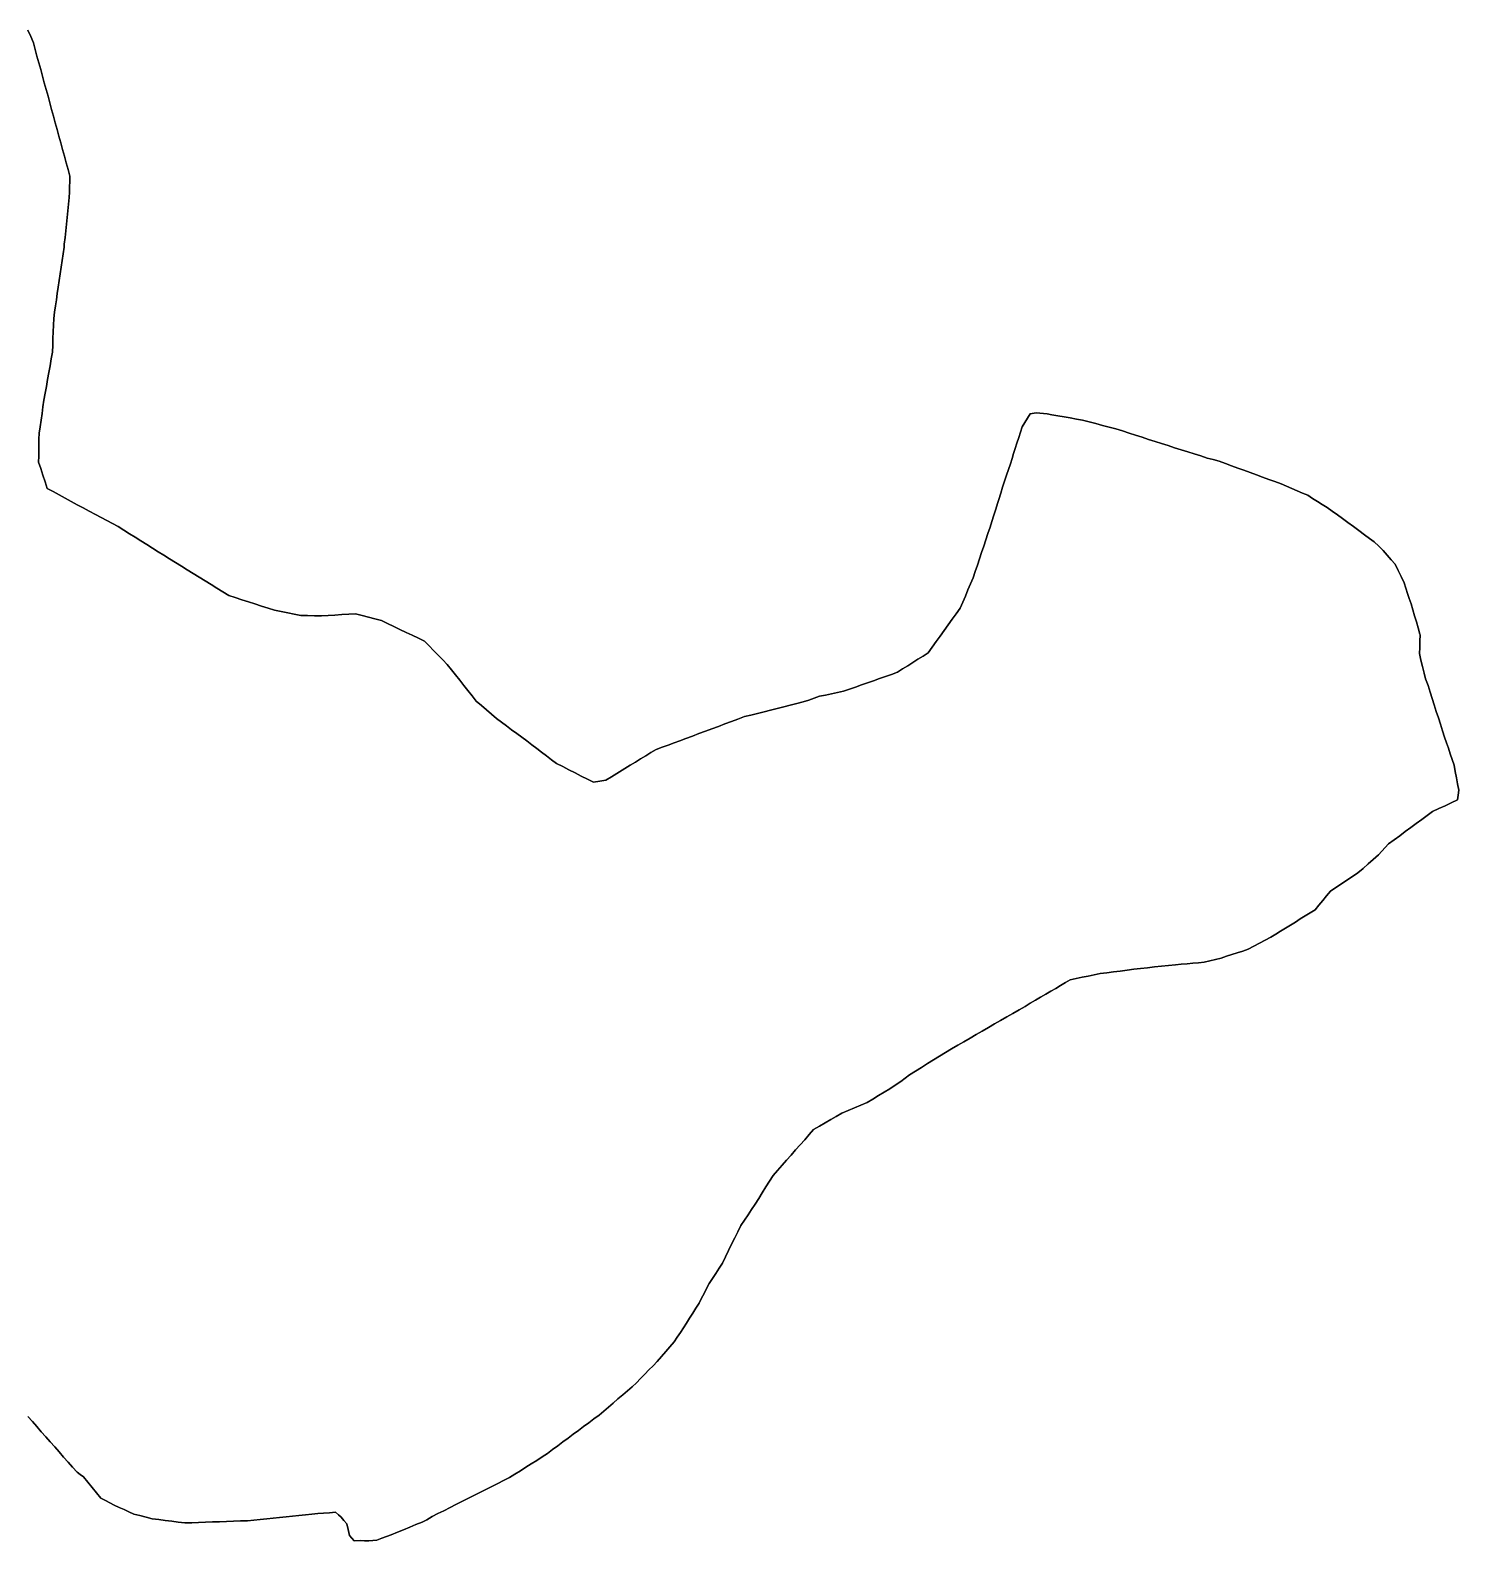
# Model space of a CAD drawing. Header units: inches. Extents: x 130170 to 284068, y 377793 to 804530.
# Drawn here: x 210169 to 212178, y 627458 to 629582 of the extents above; entities that cross this region are included whole.
import ezdxf

# ---------------------------------------------------------------- set-up
doc = ezdxf.new("R2010")
doc.units = ezdxf.units.IN
doc.header["$MEASUREMENT"] = 0
doc.layers.add('muni_il', color=7, linetype='Continuous')

msp = doc.modelspace()

# ---------------------------------------------------------------- linework, layer by layer
at = {"layer": 'muni_il'}
for points in [[(210165.6, 627632.5), (210171.8, 627625.4), (210178.1, 627618.3), (210184.4, 627611.1), (210190.7, 627604), (210196.9, 627596.8), (210203.2, 627589.7), (210209.5, 627582.6), (210215.8, 627575.4), (210222, 627568.3), (210228.3, 627561.1), (210234.6, 627554), (210239.1, 627550.7), (210243.6, 627547.4), (210249.8, 627540), (210256, 627532.5), (210262.1, 627525), (210268.3, 627517.5), (210274.5, 627514.3), (210280.7, 627511.1), (210286.9, 627507.8), (210293.8, 627504.7), (210300.7, 627501.5), (210307.6, 627498.3), (210314.5, 627495.1), (210323.2, 627493), (210331.9, 627490.8), (210340.5, 627488.6), (210349.7, 627487.5), (210358.8, 627486.3), (210367.9, 627485.1), (210377, 627483.9), (210386.1, 627482.7), (210395.9, 627483.1), (210405.7, 627483.4), (210415.5, 627483.8), (210425.3, 627484.1), (210435.1, 627484.5), (210444.9, 627484.8), (210454.7, 627485.2), (210464.5, 627485.5), (210474.3, 627485.9), (210483.4, 627486.8), (210492.4, 627487.8), (210501.5, 627488.7), (210510.5, 627489.6), (210519.6, 627490.6), (210528.6, 627491.5), (210537.7, 627492.4), (210546.8, 627493.4), (210555.8, 627494.3), (210564.9, 627495.2), (210573.2, 627495.9), (210581.5, 627496.5), (210589.8, 627497.1), (210598.1, 627497.8), (210602.2, 627494.2), (210606.2, 627490.7), (210610.1, 627486.2), (210614, 627481.6), (210616, 627473.3), (210618.1, 627464.9), (210624.7, 627457.7), (210633.3, 627457.9), (210639.1, 627457.8), (210645, 627457.7), (210650.6, 627458.1), (210656.3, 627458.4), (210663.3, 627461.3), (210670, 627463.6), (210676.7, 627466), (210685.3, 627469.6), (210694, 627473.2), (210702.6, 627476.8), (210711.3, 627480.4), (210719.9, 627484), (210726.8, 627487.3), (210734, 627491.6), (210742.4, 627495.8), (210750.8, 627500), (210759.3, 627504.3), (210767.7, 627508.5), (210776.1, 627512.7), (210784.6, 627516.9), (210793, 627521.2), (210801.3, 627525.4), (210809.7, 627529.6), (210818, 627533.9), (210826.4, 627538.1), (210834.7, 627542.3), (210843, 627546.6), (210850.7, 627551.4), (210858.3, 627556.2), (210865.9, 627561.1), (210873.5, 627565.9), (210881.2, 627570.8), (210888.8, 627575.6), (210896.4, 627580.5), (210903.7, 627585.9), (210910.9, 627591.3), (210918.2, 627596.6), (210925.4, 627602), (210932.7, 627607.4), (210939.9, 627612.8), (210947.2, 627618.2), (210954.4, 627623.6), (210961.7, 627629), (210968.9, 627634.4), (210975.6, 627640.1), (210982.3, 627645.7), (210988.9, 627651.4), (210995.6, 627657.1), (211002.2, 627662.7), (211008.9, 627668.4), (211015.6, 627674.1), (211021.5, 627680), (211027.4, 627686), (211033.2, 627692), (211039.1, 627697.9), (211045, 627703.9), (211050.9, 627709.9), (211056.8, 627716.8), (211062.7, 627723.7), (211068.7, 627730.6), (211074.6, 627737.5), (211078.9, 627744), (211083.3, 627750.6), (211087.6, 627757.1), (211092, 627763.7), (211096.4, 627770.7), (211100.9, 627777.8), (211105.3, 627784.9), (211109.8, 627791.9), (211113.3, 627798.7), (211116.8, 627805.6), (211120.3, 627812.4), (211123.9, 627819.3), (211128.5, 627826.5), (211133.2, 627833.7), (211137.9, 627840.9), (211142.6, 627848.1), (211146.9, 627856.9), (211151.2, 627865.8), (211155.5, 627874.6), (211159.9, 627883.5), (211164.2, 627892.4), (211168.5, 627901.2), (211173.5, 627908.7), (211178.5, 627916.2), (211183.5, 627923.7), (211188.5, 627931.2), (211193.6, 627939.2), (211198.6, 627947.2), (211203.7, 627955.3), (211208.7, 627963.3), (211213.7, 627971.3), (211220.1, 627978.5), (211226.4, 627985.7), (211232.8, 627992.9), (211239.1, 628000.1), (211245.5, 628007.3), (211251.8, 628014.5), (211258.2, 628021.7), (211264.5, 628028.9), (211270.8, 628036.1), (211278.9, 628040.8), (211287, 628045.4), (211294.8, 628050), (211302.6, 628054.6), (211310.4, 628059.1), (211319.4, 628062.8), (211328.4, 628066.5), (211337.3, 628070.2), (211346.3, 628073.9), (211354.2, 628078.8), (211362.1, 628083.7), (211369.9, 628088.6), (211377.8, 628093.5), (211385.7, 628098.5), (211393.5, 628103.4), (211399.5, 628108.2), (211405.6, 628113), (211414, 628118.2), (211422.5, 628123.5), (211431, 628128.7), (211439.5, 628133.9), (211448, 628139.2), (211456.4, 628144.4), (211464.9, 628149.6), (211473.5, 628154.6), (211482.2, 628159.6), (211490.8, 628164.6), (211499.4, 628169.5), (211508, 628174.5), (211516.7, 628179.5), (211525.3, 628184.5), (211533.9, 628189.4), (211542.5, 628194.4), (211551.1, 628199.4), (211559.8, 628204.4), (211568.4, 628209.3), (211575.6, 628213.6), (211582.8, 628217.8), (211590.1, 628222.1), (211597.3, 628226.3), (211604.5, 628230.6), (211611.3, 628234.6), (211618.1, 628238.6), (211624.9, 628242.6), (211631.7, 628246.6), (211640.1, 628248.4), (211648.5, 628250.1), (211656.9, 628251.9), (211665.3, 628253.6), (211673.7, 628255.4), (211683.2, 628256.6), (211692.7, 628257.8), (211702.2, 628259), (211711.7, 628260.2), (211721.2, 628261.4), (211730.7, 628262.6), (211740.6, 628263.6), (211750.4, 628264.7), (211760.3, 628265.7), (211770.1, 628266.7), (211779.9, 628267.8), (211788, 628268.5), (211796.1, 628269.2), (211804.1, 628270), (211812.2, 628270.7), (211820.2, 628271.4), (211828.1, 628273.3), (211836, 628275.3), (211843.9, 628277.2), (211851.5, 628279.7), (211859.1, 628282.1), (211866.8, 628284.6), (211874.4, 628287), (211882.1, 628289.5), (211890, 628293.7), (211898, 628298), (211906, 628302.2), (211913.9, 628306.5), (211920.8, 628310.8), (211927.7, 628315.1), (211934.6, 628319.3), (211941.5, 628323.6), (211948.5, 628327.9), (211955.4, 628332.2), (211962.4, 628336.4), (211969.3, 628340.7), (211976.2, 628345), (211981.6, 628351.5), (211987, 628358), (211992.4, 628364.6), (211997.8, 628371.1), (212005.5, 628376.3), (212013.3, 628381.5), (212021, 628386.6), (212028.8, 628391.8), (212036.5, 628397), (212043.7, 628403.3), (212050.9, 628409.6), (212058, 628415.9), (212065.2, 628422.2), (212070, 628427.5), (212074.9, 628432.8), (212079.7, 628438), (212087.4, 628443.7), (212095.2, 628449.3), (212102.9, 628455), (212110.7, 628460.6), (212118.4, 628466.3), (212126.2, 628471.9), (212133.9, 628477.6), (212141.6, 628483.2), (212150.3, 628487.4), (212159, 628491.5), (212167.7, 628495.6), (212176.4, 628499.8), (212177.4, 628506.5), (212178.4, 628513.2), (212176.7, 628522), (212175, 628530.8), (212173.4, 628539.6), (212171.7, 628548.4), (212169, 628556.3), (212166.3, 628564.3), (212163.7, 628572.2), (212161, 628580.1), (212158.3, 628588), (212155.4, 628597), (212152.5, 628606.1), (212149.6, 628615.1), (212146.7, 628624.1), (212143.8, 628633.2), (212140.9, 628642.2), (212138.1, 628651.2), (212135.2, 628660.3), (212133.3, 628665.1), (212131.5, 628669.8), (212129.6, 628678), (212127.4, 628687.1), (212125.2, 628696.2), (212123, 628705.3), (212123.4, 628714.1), (212123.7, 628722.9), (212124.1, 628731.6), (212123.7, 628732.9), (212121.2, 628741.5), (212118.7, 628750), (212116.2, 628758.5), (212113.7, 628767), (212111.2, 628775.5), (212108.6, 628782.8), (212106, 628790.1), (212103.8, 628797.5), (212101.6, 628804.9), (212097.4, 628813.6), (212093.2, 628822.4), (212089, 628831.1), (212083.4, 628837.5), (212077.7, 628844), (212072, 628850.5), (212065.8, 628856.4), (212059.5, 628862.4), (212052.6, 628867.5), (212045.7, 628872.5), (212037.9, 628878.4), (212030.1, 628884.2), (212022.3, 628890), (212015, 628895.2), (212007.7, 628900.4), (212000.4, 628905.6), (211993.1, 628910.8), (211986.3, 628915.1), (211979.5, 628919.4), (211972.7, 628923.7), (211965.9, 628928), (211958.4, 628931.2), (211950.9, 628934.4), (211943.4, 628937.6), (211935.9, 628940.8), (211928.4, 628944), (211919.7, 628947.2), (211911, 628950.4), (211902.3, 628953.6), (211893.6, 628956.8), (211884.9, 628960), (211876.2, 628963.2), (211867.5, 628966.4), (211858.8, 628969.6), (211850.1, 628972.8), (211841.4, 628976.1), (211833, 628978.2), (211824.5, 628980.4), (211815.3, 628983.3), (211806.1, 628986.3), (211797, 628989.2), (211787.8, 628992.1), (211778.6, 628995), (211769.5, 628998), (211760.3, 629000.9), (211751.1, 629003.8), (211742, 629006.7), (211732.8, 629009.7), (211723.6, 629012.6), (211714.5, 629015.5), (211705.3, 629018.5), (211696.1, 629021.4), (211686.7, 629023.9), (211677.3, 629026.3), (211667.9, 629028.8), (211658.5, 629031.3), (211649.1, 629033.8), (211640.4, 629035.3), (211631.7, 629036.8), (211623.1, 629038.3), (211614.4, 629039.8), (211605.7, 629041.3), (211599.2, 629042.4), (211594.4, 629043.3), (211589.2, 629043.6), (211583.9, 629043.9), (211575.6, 629042.5), (211571.8, 629036.4), (211568.1, 629030.4), (211564.3, 629024.3), (211561.8, 629016.7), (211559.3, 629009.1), (211556.8, 629001.4), (211554.3, 628993.8), (211552.1, 628986.7), (211549.9, 628979.6), (211547.6, 628972.5), (211544.9, 628964.4), (211542.2, 628956.2), (211539.4, 628948.1), (211536.7, 628939.4), (211534, 628930.8), (211531.3, 628922.2), (211529.6, 628916.7), (211527, 628908.3), (211524.3, 628899.9), (211521.7, 628891.4), (211519, 628883), (211516, 628874.1), (211513.1, 628865.2), (211510.1, 628856.3), (211507.1, 628847.5), (211504.1, 628838.6), (211501.1, 628829.7), (211498.1, 628820.8), (211495.1, 628811.9), (211491.5, 628803.4), (211487.9, 628794.9), (211484.3, 628786.4), (211480.7, 628777.9), (211477, 628769.4), (211471.4, 628761.5), (211465.8, 628753.6), (211460.2, 628745.8), (211454.6, 628737.9), (211448.9, 628730.1), (211443.3, 628722.2), (211437.7, 628714.4), (211432.1, 628706.5), (211424.8, 628701.9), (211417.6, 628697.4), (211410.4, 628692.9), (211403.1, 628688.3), (211395.9, 628683.8), (211388.7, 628679.2), (211380.3, 628676.2), (211371.8, 628673.3), (211363.4, 628670.3), (211355, 628667.3), (211346.6, 628664.3), (211338.2, 628661.3), (211329.8, 628658.3), (211321.4, 628655.4), (211313, 628652.4), (211304.5, 628650.6), (211296, 628648.9), (211287.6, 628647.1), (211279.1, 628645.3), (211271.5, 628642.7), (211263.9, 628640.1), (211256.3, 628637.5), (211247.1, 628635.2), (211237.9, 628632.9), (211228.7, 628630.5), (211219.5, 628628.2), (211210.3, 628625.9), (211201.1, 628623.6), (211191.9, 628621.3), (211182.7, 628619), (211173.5, 628616.7), (211164.4, 628613.3), (211155.2, 628609.8), (211146.1, 628606.4), (211136.9, 628603), (211127.8, 628599.6), (211118.7, 628596.2), (211109.5, 628592.8), (211100.4, 628589.4), (211091.2, 628585.9), (211082.8, 628582.9), (211074.4, 628579.8), (211066, 628576.8), (211057.7, 628573.7), (211049.3, 628570.7), (211042, 628566.2), (211034.7, 628561.8), (211027.4, 628557.3), (211020.1, 628552.8), (211012.9, 628548.4), (211009.2, 628546.1), (211001.6, 628541.4), (210994, 628536.8), (210986.3, 628532.1), (210978.7, 628527.4), (210970, 628525.9), (210961.2, 628524.4), (210952.6, 628528.8), (210943.9, 628533.2), (210935.2, 628537.6), (210926.5, 628542), (210917.8, 628546.4), (210909.1, 628550.8), (210902.2, 628556.1), (210895.2, 628561.4), (210888.2, 628566.7), (210881.2, 628571.9), (210874.2, 628577.2), (210867.2, 628582.5), (210860.1, 628587.8), (210853.1, 628593.1), (210846, 628598.4), (210838.9, 628603.7), (210831.8, 628609), (210824.7, 628614.3), (210817.6, 628620.3), (210810.5, 628626.4), (210803.4, 628632.5), (210796.3, 628638.6), (210790.5, 628645.9), (210784.6, 628653.3), (210778.8, 628660.6), (210773, 628668), (210767.1, 628675.3), (210761.3, 628682.7), (210755.5, 628690), (210749.1, 628696.6), (210742.7, 628703.1), (210736.3, 628709.7), (210729.9, 628716.2), (210723.6, 628722.8), (210714.9, 628726.9), (210706.2, 628731.1), (210697.5, 628735.3), (210688.8, 628739.4), (210680.1, 628743.6), (210671.4, 628747.8), (210662.7, 628751.9), (210653.6, 628754.3), (210644.5, 628756.7), (210635.5, 628759.1), (210626.4, 628761.5), (210616.8, 628760.9), (210607.2, 628760.2), (210597.5, 628759.6), (210587.9, 628759), (210578.3, 628758.4), (210568.7, 628758.6), (210559, 628758.8), (210549.4, 628759.1), (210540.2, 628760.9), (210531, 628762.7), (210521.8, 628764.5), (210512.5, 628766.4), (210503.3, 628769.3), (210494.1, 628772.3), (210484.9, 628775.2), (210475.7, 628778.2), (210466.5, 628781.1), (210457.3, 628784.1), (210448.1, 628787), (210439.8, 628792.2), (210431.4, 628797.3), (210423.1, 628802.5), (210414.7, 628807.6), (210406.4, 628812.8), (210398.1, 628817.9), (210389.7, 628823.1), (210381.4, 628828.2), (210373.1, 628833.4), (210364.7, 628838.5), (210356.7, 628843.6), (210348.7, 628848.7), (210340.7, 628853.8), (210332.6, 628858.8), (210324.6, 628863.9), (210316.6, 628869), (210308.6, 628874), (210300.5, 628879.1), (210292.5, 628884.2), (210284.5, 628888.4), (210276.4, 628892.6), (210268.4, 628896.9), (210260.4, 628901.1), (210251.9, 628905.7), (210243.4, 628910.3), (210235, 628914.8), (210226.5, 628919.4), (210218.1, 628924), (210209.6, 628928.6), (210201.1, 628933.2), (210192.7, 628937.7), (210189.7, 628947), (210186.7, 628956.3), (210183.7, 628965.5), (210180.6, 628974.8), (210180.8, 628982.9), (210180.9, 628990.9), (210181, 628999), (210181.1, 629007.1), (210181.3, 629015.2), (210182.6, 629024.5), (210184, 629033.8), (210185.4, 629043.2), (210186.7, 629052.5), (210188.1, 629061.8), (210189.8, 629071.5), (210191.5, 629081.2), (210193.2, 629090.8), (210194.9, 629100.5), (210196.6, 629110.2), (210198.4, 629119.8), (210200.1, 629129.5), (210200.4, 629139), (210200.8, 629148.5), (210201.1, 629157.9), (210201.5, 629167.4), (210201.8, 629176.9), (210203.1, 629185.6), (210204.3, 629194.3), (210205.6, 629203.1), (210206.8, 629211.8), (210208, 629220.6), (210209.5, 629230), (210210.9, 629239.4), (210212.3, 629248.8), (210213.7, 629258.2), (210215.1, 629267.6), (210216.5, 629277.1), (210216.7, 629281.2), (210217.7, 629290.5), (210218.7, 629299.9), (210219.7, 629309.3), (210220.7, 629318.7), (210221.7, 629328.1), (210222.7, 629337.4), (210223.7, 629346.8), (210223.9, 629354.4), (210224.2, 629361.9), (210224.4, 629369.5), (210224.6, 629377), (210222.1, 629386.4), (210219.5, 629395.8), (210216.9, 629405.1), (210214.3, 629414.5), (210211.8, 629423.9), (210209.2, 629433.2), (210206.6, 629442.6), (210204, 629451.9), (210201.5, 629461.3), (210198.9, 629470.7), (210196.3, 629480), (210193.8, 629489.4), (210191.2, 629498.8), (210188.6, 629508.1), (210186, 629517.5), (210183.5, 629526.9), (210180.9, 629536.2), (210178.3, 629545.6), (210175.7, 629555), (210173.2, 629564.3), (210169.4, 629573.2), (210165.6, 629582.1)], [(210165.6, 629582.1), (210169.4, 629573.2), (210173.2, 629564.3), (210175.7, 629555), (210178.3, 629545.6), (210180.9, 629536.2), (210183.5, 629526.9), (210186, 629517.5), (210188.6, 629508.1), (210191.2, 629498.8), (210193.8, 629489.4), (210196.3, 629480), (210198.9, 629470.7), (210201.5, 629461.3), (210204, 629451.9), (210206.6, 629442.6), (210209.2, 629433.2), (210211.8, 629423.9), (210214.3, 629414.5), (210216.9, 629405.1), (210219.5, 629395.8), (210222.1, 629386.4), (210224.6, 629377), (210224.4, 629369.5), (210224.2, 629361.9), (210223.9, 629354.4), (210223.7, 629346.8), (210222.7, 629337.4), (210221.7, 629328.1), (210220.7, 629318.7), (210219.7, 629309.3), (210218.7, 629299.9), (210217.7, 629290.5), (210216.7, 629281.2), (210216.5, 629277.1), (210215.1, 629267.6), (210213.7, 629258.2), (210212.3, 629248.8), (210210.9, 629239.4), (210209.5, 629230), (210208, 629220.6), (210206.8, 629211.8), (210205.6, 629203.1), (210204.3, 629194.3), (210203.1, 629185.6), (210201.8, 629176.9), (210201.5, 629167.4), (210201.1, 629157.9), (210200.8, 629148.5), (210200.4, 629139), (210200.1, 629129.5), (210198.4, 629119.8), (210196.6, 629110.2), (210194.9, 629100.5), (210193.2, 629090.8), (210191.5, 629081.2), (210189.8, 629071.5), (210188.1, 629061.8), (210186.7, 629052.5), (210185.4, 629043.2), (210184, 629033.8), (210182.6, 629024.5), (210181.3, 629015.2), (210181.1, 629007.1), (210181, 628999), (210180.9, 628990.9), (210180.8, 628982.9), (210180.6, 628974.8), (210183.7, 628965.5), (210186.7, 628956.3), (210189.7, 628947), (210192.7, 628937.7), (210201.1, 628933.2), (210209.6, 628928.6), (210218.1, 628924), (210226.5, 628919.4), (210235, 628914.8), (210243.4, 628910.3), (210251.9, 628905.7), (210260.4, 628901.1), (210268.4, 628896.9), (210276.4, 628892.6), (210284.5, 628888.4), (210292.5, 628884.2), (210300.5, 628879.1), (210308.6, 628874), (210316.6, 628869), (210324.6, 628863.9), (210332.6, 628858.8), (210340.7, 628853.8), (210348.7, 628848.7), (210356.7, 628843.6), (210364.7, 628838.5), (210373.1, 628833.4), (210381.4, 628828.2), (210389.7, 628823.1), (210398.1, 628817.9), (210406.4, 628812.8), (210414.7, 628807.6), (210423.1, 628802.5), (210431.4, 628797.3), (210439.8, 628792.2), (210448.1, 628787), (210457.3, 628784.1), (210466.5, 628781.1), (210475.7, 628778.2), (210484.9, 628775.2), (210494.1, 628772.3), (210503.3, 628769.3), (210512.5, 628766.4), (210521.8, 628764.5), (210531, 628762.7), (210540.2, 628760.9), (210549.4, 628759.1), (210559, 628758.8), (210568.7, 628758.6), (210578.3, 628758.4), (210587.9, 628759), (210597.5, 628759.6), (210607.2, 628760.2), (210616.8, 628760.9), (210626.4, 628761.5), (210635.5, 628759.1), (210644.5, 628756.7), (210653.6, 628754.3), (210662.7, 628751.9), (210671.4, 628747.8), (210680.1, 628743.6), (210688.8, 628739.4), (210697.5, 628735.3), (210706.2, 628731.1), (210714.9, 628726.9), (210723.6, 628722.8), (210729.9, 628716.2), (210736.3, 628709.7), (210742.7, 628703.1), (210749.1, 628696.6), (210755.5, 628690), (210761.3, 628682.7), (210767.1, 628675.3), (210773, 628668), (210778.8, 628660.6), (210784.6, 628653.3), (210790.5, 628645.9), (210796.3, 628638.6), (210803.4, 628632.5), (210810.5, 628626.4), (210817.6, 628620.3), (210824.7, 628614.3), (210831.8, 628609), (210838.9, 628603.7), (210846, 628598.4), (210853.1, 628593.1), (210860.1, 628587.8), (210867.2, 628582.5), (210874.2, 628577.2), (210881.2, 628571.9), (210888.2, 628566.7), (210895.2, 628561.4), (210902.2, 628556.1), (210909.1, 628550.8), (210917.8, 628546.4), (210926.5, 628542), (210935.2, 628537.6), (210943.9, 628533.2), (210952.6, 628528.8), (210961.2, 628524.4), (210970, 628525.9), (210978.7, 628527.4), (210986.3, 628532.1), (210994, 628536.8), (211001.6, 628541.4), (211009.2, 628546.1), (211012.9, 628548.4), (211020.1, 628552.8), (211027.4, 628557.3), (211034.7, 628561.8), (211042, 628566.2), (211049.3, 628570.7), (211057.7, 628573.7), (211066, 628576.8), (211074.4, 628579.8), (211082.8, 628582.9), (211091.2, 628585.9), (211100.4, 628589.4), (211109.5, 628592.8), (211118.7, 628596.2), (211127.8, 628599.6), (211136.9, 628603), (211146.1, 628606.4), (211155.2, 628609.8), (211164.4, 628613.3), (211173.5, 628616.7), (211182.7, 628619), (211191.9, 628621.3), (211201.1, 628623.6), (211210.3, 628625.9), (211219.5, 628628.2), (211228.7, 628630.5), (211237.9, 628632.9), (211247.1, 628635.2), (211256.3, 628637.5), (211263.9, 628640.1), (211271.5, 628642.7), (211279.1, 628645.3), (211287.6, 628647.1), (211296, 628648.9), (211304.5, 628650.6), (211313, 628652.4), (211321.4, 628655.4), (211329.8, 628658.3), (211338.2, 628661.3), (211346.6, 628664.3), (211355, 628667.3), (211363.4, 628670.3), (211371.8, 628673.3), (211380.3, 628676.2), (211388.7, 628679.2), (211395.9, 628683.8), (211403.1, 628688.3), (211410.4, 628692.9), (211417.6, 628697.4), (211424.8, 628701.9), (211432.1, 628706.5), (211437.7, 628714.4), (211443.3, 628722.2), (211448.9, 628730.1), (211454.6, 628737.9), (211460.2, 628745.8), (211465.8, 628753.6), (211471.4, 628761.5), (211477, 628769.4), (211480.7, 628777.9), (211484.3, 628786.4), (211487.9, 628794.9), (211491.5, 628803.4), (211495.1, 628811.9), (211498.1, 628820.8), (211501.1, 628829.7), (211504.1, 628838.6), (211507.1, 628847.5), (211510.1, 628856.3), (211513.1, 628865.2), (211516, 628874.1), (211519, 628883), (211521.7, 628891.4), (211524.3, 628899.9), (211527, 628908.3), (211529.6, 628916.7), (211531.3, 628922.2), (211534, 628930.8), (211536.7, 628939.4), (211539.4, 628948.1), (211542.2, 628956.2), (211544.9, 628964.4), (211547.6, 628972.5), (211549.9, 628979.6), (211552.1, 628986.7), (211554.3, 628993.8), (211556.8, 629001.4), (211559.3, 629009.1), (211561.8, 629016.7), (211564.3, 629024.3), (211568.1, 629030.4), (211571.8, 629036.4), (211575.6, 629042.5), (211583.9, 629043.9), (211589.2, 629043.6), (211594.4, 629043.3), (211599.2, 629042.4), (211605.7, 629041.3), (211614.4, 629039.8), (211623.1, 629038.3), (211631.7, 629036.8), (211640.4, 629035.3), (211649.1, 629033.8), (211658.5, 629031.3), (211667.9, 629028.8), (211677.3, 629026.3), (211686.7, 629023.9), (211696.1, 629021.4), (211705.3, 629018.5), (211714.5, 629015.5), (211723.6, 629012.6), (211732.8, 629009.7), (211742, 629006.7), (211751.1, 629003.8), (211760.3, 629000.9), (211769.5, 628998), (211778.6, 628995), (211787.8, 628992.1), (211797, 628989.2), (211806.1, 628986.3), (211815.3, 628983.3), (211824.5, 628980.4), (211833, 628978.2), (211841.4, 628976.1), (211850.1, 628972.8), (211858.8, 628969.6), (211867.5, 628966.4), (211876.2, 628963.2), (211884.9, 628960), (211893.6, 628956.8), (211902.3, 628953.6), (211911, 628950.4), (211919.7, 628947.2), (211928.4, 628944), (211935.9, 628940.8), (211943.4, 628937.6), (211950.9, 628934.4), (211958.4, 628931.2), (211965.9, 628928), (211972.7, 628923.7), (211979.5, 628919.4), (211986.3, 628915.1), (211993.1, 628910.8), (212000.4, 628905.6), (212007.7, 628900.4), (212015, 628895.2), (212022.3, 628890), (212030.1, 628884.2), (212037.9, 628878.4), (212045.7, 628872.5), (212052.6, 628867.5), (212059.5, 628862.4), (212065.8, 628856.4), (212072, 628850.5), (212077.7, 628844), (212083.4, 628837.5), (212089, 628831.1), (212093.2, 628822.4), (212097.4, 628813.6), (212101.6, 628804.9), (212103.8, 628797.5), (212106, 628790.1), (212108.6, 628782.8), (212111.2, 628775.5), (212113.7, 628767), (212116.2, 628758.5), (212118.7, 628750), (212121.2, 628741.5), (212123.7, 628732.9), (212124.1, 628731.6), (212123.7, 628722.9), (212123.4, 628714.1), (212123, 628705.3), (212125.2, 628696.2), (212127.4, 628687.1), (212129.6, 628678), (212131.5, 628669.8), (212133.3, 628665.1), (212135.2, 628660.3), (212138.1, 628651.2), (212140.9, 628642.2), (212143.8, 628633.2), (212146.7, 628624.1), (212149.6, 628615.1), (212152.5, 628606.1), (212155.4, 628597), (212158.3, 628588), (212161, 628580.1), (212163.7, 628572.2), (212166.3, 628564.3), (212169, 628556.3), (212171.7, 628548.4), (212173.4, 628539.6), (212175, 628530.8), (212176.7, 628522), (212178.4, 628513.2), (212177.4, 628506.5), (212176.4, 628499.8), (212167.7, 628495.6), (212159, 628491.5), (212150.3, 628487.4), (212141.6, 628483.2), (212133.9, 628477.6), (212126.2, 628471.9), (212118.4, 628466.3), (212110.7, 628460.6), (212102.9, 628455), (212095.2, 628449.3), (212087.4, 628443.7), (212079.7, 628438), (212074.9, 628432.8), (212070, 628427.5), (212065.2, 628422.2), (212058, 628415.9), (212050.9, 628409.6), (212043.7, 628403.3), (212036.5, 628397), (212028.8, 628391.8), (212021, 628386.6), (212013.3, 628381.5), (212005.5, 628376.3), (211997.8, 628371.1), (211992.4, 628364.6), (211987, 628358), (211981.6, 628351.5), (211976.2, 628345), (211969.3, 628340.7), (211962.4, 628336.4), (211955.4, 628332.2), (211948.5, 628327.9), (211941.5, 628323.6), (211934.6, 628319.3), (211927.7, 628315.1), (211920.8, 628310.8), (211913.9, 628306.5), (211906, 628302.2), (211898, 628298), (211890, 628293.7), (211882.1, 628289.5), (211874.4, 628287), (211866.8, 628284.6), (211859.1, 628282.1), (211851.5, 628279.7), (211843.9, 628277.2), (211836, 628275.3), (211828.1, 628273.3), (211820.2, 628271.4), (211812.2, 628270.7), (211804.1, 628270), (211796.1, 628269.2), (211788, 628268.5), (211779.9, 628267.8), (211770.1, 628266.7), (211760.3, 628265.7), (211750.4, 628264.7), (211740.6, 628263.6), (211730.7, 628262.6), (211721.2, 628261.4), (211711.7, 628260.2), (211702.2, 628259), (211692.7, 628257.8), (211683.2, 628256.6), (211673.7, 628255.4), (211665.3, 628253.6), (211656.9, 628251.9), (211648.5, 628250.1), (211640.1, 628248.4), (211631.7, 628246.6), (211624.9, 628242.6), (211618.1, 628238.6), (211611.3, 628234.6), (211604.5, 628230.6), (211597.3, 628226.3), (211590.1, 628222.1), (211582.8, 628217.8), (211575.6, 628213.6), (211568.4, 628209.3), (211559.8, 628204.4), (211551.1, 628199.4), (211542.5, 628194.4), (211533.9, 628189.4), (211525.3, 628184.5), (211516.7, 628179.5), (211508, 628174.5), (211499.4, 628169.5), (211490.8, 628164.6), (211482.2, 628159.6), (211473.5, 628154.6), (211464.9, 628149.6), (211456.4, 628144.4), (211448, 628139.2), (211439.5, 628133.9), (211431, 628128.7), (211422.5, 628123.5), (211414, 628118.2), (211405.6, 628113), (211399.5, 628108.2), (211393.5, 628103.4), (211385.7, 628098.5), (211377.8, 628093.5), (211369.9, 628088.6), (211362.1, 628083.7), (211354.2, 628078.8), (211346.3, 628073.9), (211337.3, 628070.2), (211328.4, 628066.5), (211319.4, 628062.8), (211310.4, 628059.1), (211302.6, 628054.6), (211294.8, 628050), (211287, 628045.4), (211278.9, 628040.8), (211270.8, 628036.1), (211264.5, 628028.9), (211258.2, 628021.7), (211251.8, 628014.5), (211245.5, 628007.3), (211239.1, 628000.1), (211232.8, 627992.9), (211226.4, 627985.7), (211220.1, 627978.5), (211213.7, 627971.3), (211208.7, 627963.3), (211203.7, 627955.3), (211198.6, 627947.2), (211193.6, 627939.2), (211188.5, 627931.2), (211183.5, 627923.7), (211178.5, 627916.2), (211173.5, 627908.7), (211168.5, 627901.2), (211164.2, 627892.4), (211159.9, 627883.5), (211155.5, 627874.6), (211151.2, 627865.8), (211146.9, 627856.9), (211142.6, 627848.1), (211137.9, 627840.9), (211133.2, 627833.7), (211128.5, 627826.5), (211123.9, 627819.3), (211120.3, 627812.4), (211116.8, 627805.6), (211113.3, 627798.7), (211109.8, 627791.9), (211105.3, 627784.9), (211100.9, 627777.8), (211096.4, 627770.7), (211092, 627763.7), (211087.6, 627757.1), (211083.3, 627750.6), (211078.9, 627744), (211074.6, 627737.5), (211068.7, 627730.6), (211062.7, 627723.7), (211056.8, 627716.8), (211050.9, 627709.9), (211045, 627703.9), (211039.1, 627697.9), (211033.2, 627692), (211027.4, 627686), (211021.5, 627680), (211015.6, 627674.1), (211008.9, 627668.4), (211002.2, 627662.7), (210995.6, 627657.1), (210988.9, 627651.4), (210982.3, 627645.7), (210975.6, 627640.1), (210968.9, 627634.4), (210961.7, 627629), (210954.4, 627623.6), (210947.2, 627618.2), (210939.9, 627612.8), (210932.7, 627607.4), (210925.4, 627602), (210918.2, 627596.6), (210910.9, 627591.3), (210903.7, 627585.9), (210896.4, 627580.5), (210888.8, 627575.6), (210881.2, 627570.8), (210873.5, 627565.9), (210865.9, 627561.1), (210858.3, 627556.2), (210850.7, 627551.4), (210843, 627546.6), (210834.7, 627542.3), (210826.4, 627538.1), (210818, 627533.9), (210809.7, 627529.6), (210801.3, 627525.4), (210793, 627521.2), (210784.6, 627516.9), (210776.1, 627512.7), (210767.7, 627508.5), (210759.3, 627504.3), (210750.8, 627500), (210742.4, 627495.8), (210734, 627491.6), (210726.8, 627487.3), (210719.9, 627484), (210711.3, 627480.4), (210702.6, 627476.8), (210694, 627473.2), (210685.3, 627469.6), (210676.7, 627466), (210670, 627463.6), (210663.3, 627461.3), (210656.3, 627458.4), (210650.6, 627458.1), (210645, 627457.7), (210639.1, 627457.8), (210633.3, 627457.9), (210624.7, 627457.7), (210618.1, 627464.9), (210616, 627473.3), (210614, 627481.6), (210610.1, 627486.2), (210606.2, 627490.7), (210602.2, 627494.2), (210598.1, 627497.8), (210589.8, 627497.1), (210581.5, 627496.5), (210573.2, 627495.9), (210564.9, 627495.2), (210555.8, 627494.3), (210546.8, 627493.4), (210537.7, 627492.4), (210528.6, 627491.5), (210519.6, 627490.6), (210510.5, 627489.6), (210501.5, 627488.7), (210492.4, 627487.8), (210483.4, 627486.8), (210474.3, 627485.9), (210464.5, 627485.5), (210454.7, 627485.2), (210444.9, 627484.8), (210435.1, 627484.5), (210425.3, 627484.1), (210415.5, 627483.8), (210405.7, 627483.4), (210395.9, 627483.1), (210386.1, 627482.7), (210377, 627483.9), (210367.9, 627485.1), (210358.8, 627486.3), (210349.7, 627487.5), (210340.5, 627488.6), (210331.9, 627490.8), (210323.2, 627493), (210314.5, 627495.1), (210307.6, 627498.3), (210300.7, 627501.5), (210293.8, 627504.7), (210286.9, 627507.8), (210280.7, 627511.1), (210274.5, 627514.3), (210268.3, 627517.5), (210262.1, 627525), (210256, 627532.5), (210249.8, 627540), (210243.6, 627547.4), (210239.1, 627550.7), (210234.6, 627554), (210228.3, 627561.1), (210222, 627568.3), (210215.8, 627575.4), (210209.5, 627582.6), (210203.2, 627589.7), (210196.9, 627596.8), (210190.7, 627604), (210184.4, 627611.1), (210178.1, 627618.3), (210171.8, 627625.4), (210165.6, 627632.5)]]:
    msp.add_lwpolyline(points, dxfattribs=at)

doc.saveas('drawing.dxf')
